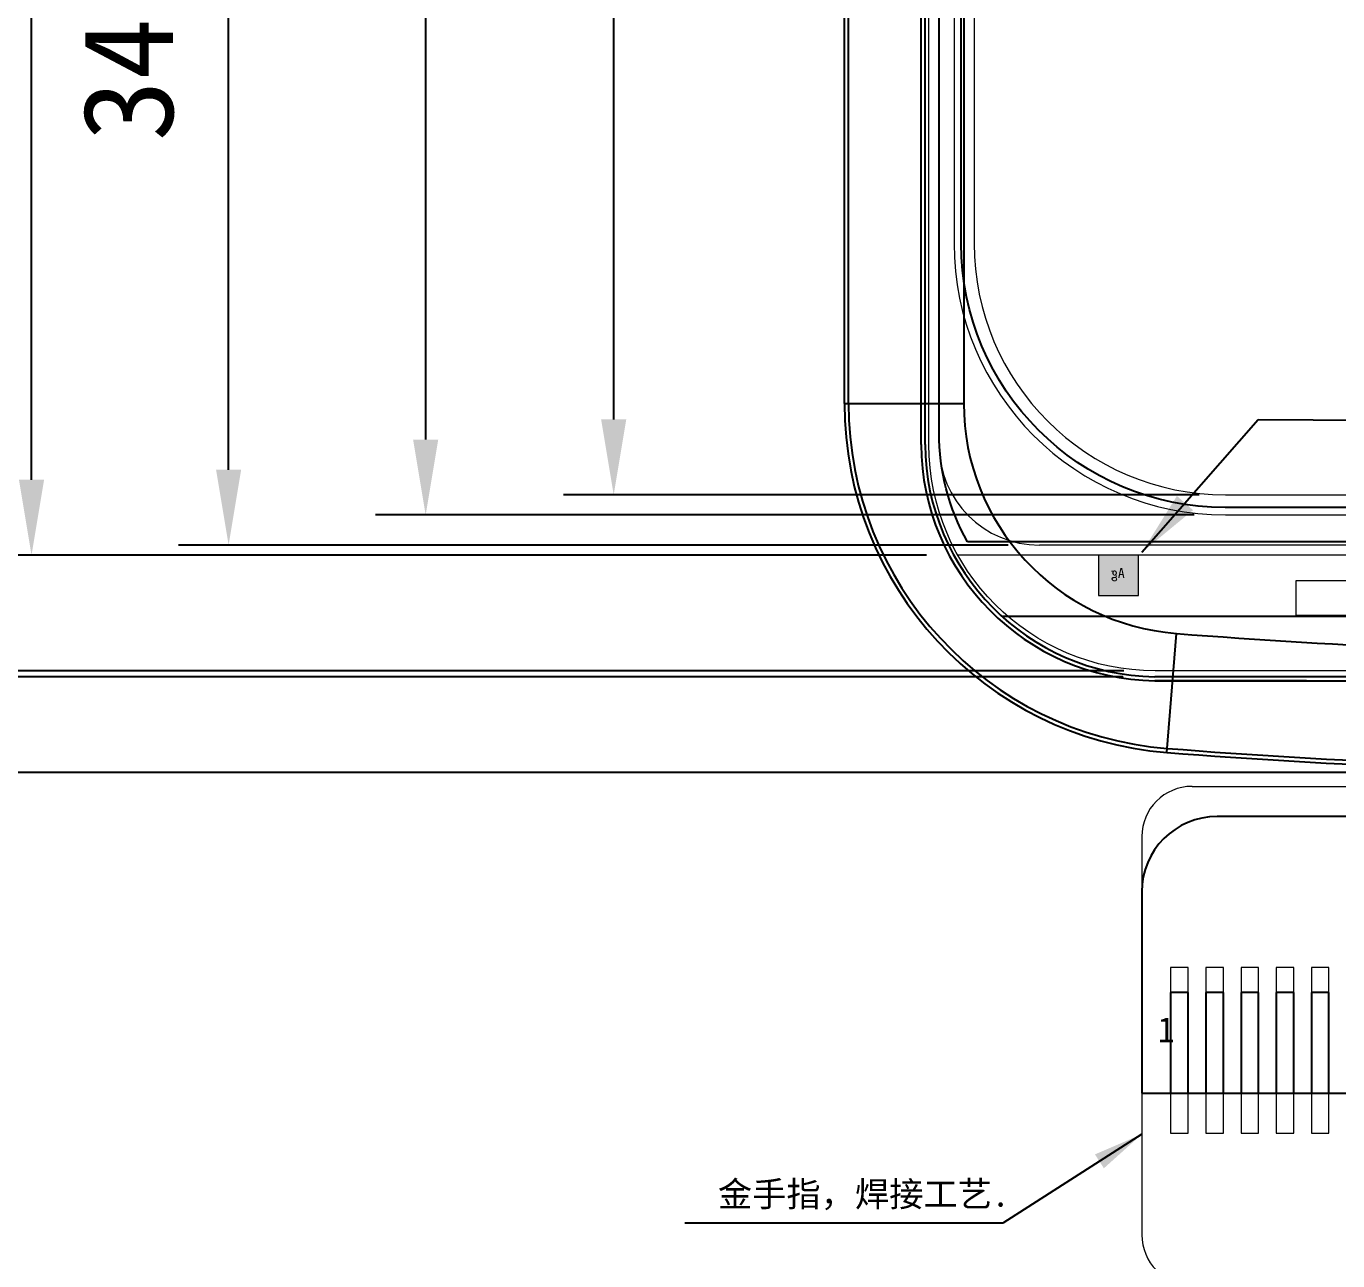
# Model space of a CAD drawing. Header units: inches. Extents: x 62 to 296, y 19 to 175.
# Drawn here: x 94.84 to 120.94, y 82.75 to 107.31 of the extents above; entities that cross this region are included whole.
import ezdxf

# ---------------------------------------------------------------- set-up
doc = ezdxf.new("R2010")
doc.units = ezdxf.units.IN
doc.header["$LTSCALE"] = 0.5
doc.header["$MEASUREMENT"] = 0
for name, color, linetype in [('02___PRT_ALL_AXES', 7, 'Continuous'), ('dim', 4, 'Continuous'), ('FPC', 3, 'Continuous'), ('标注', 3, 'Continuous')]:
    doc.layers.add(name, color=color, linetype=linetype)
doc.layers.add('DWG', color=7, linetype='Continuous', lineweight=18)
doc.layers.add('LCD', color=4, linetype='Continuous', lineweight=5)
doc.styles.get("Standard").update_dxf_attribs({"font": 'arial.ttf'})
doc.styles.add('宋体', font='')
doc.styles.get('宋体').set_extended_font_data('SimSun')
doc.dimstyles.new('ISO-25$0', dxfattribs={"dimtxt": 1.8, "dimasz": 1.5, "dimexe": 1, "dimexo": 0.625, "dimtad": 1, "dimdsep": 46, "dimtxsty": 'Standard', "dimcen": 2.5, "dimclrd": 3, "dimclre": 3, "dimclrt": 3, "dimadec": 0, "dimazin": 0, "dimtfac": 1, "dimtmove": 0, "dimatfit": 3, "dimfxl": 1, "dimarcsym": 0})
doc.dimstyles.get("Standard").update_dxf_attribs({"dimtxt": 0.18, "dimasz": 0.18, "dimexe": 0.18, "dimexo": 0.0625, "dimgap": 0.09, "dimtad": 0, "dimtih": 1, "dimtoh": 1, "dimdec": 4, "dimzin": 0, "dimdsep": 46, "dimtxsty": 'Standard', "dimcen": 0.09, "dimadec": 0, "dimazin": 0, "dimtfac": 1, "dimtdec": 4, "dimtofl": 0, "dimtmove": 0, "dimatfit": 3, "dimfxl": 1, "dimtolj": 1, "dimtzin": 0, "dimarcsym": 0})
doc.dimstyles.new('副本 (2) (2)Standard', dxfattribs={"dimscale": 2, "dimtxt": 1, "dimasz": 0.5, "dimexe": 0.5, "dimexo": 0.5, "dimgap": 0.3, "dimtad": 1, "dimzin": 0, "dimdsep": 46, "dimtxsty": 'Standard', "dimcen": 0, "dimclrd": 5, "dimclre": 5, "dimclrt": 256, "dimadec": 1, "dimazin": 0, "dimtp": 0.05, "dimtm": 0.05, "dimtfac": 1, "dimtofl": 0, "dimtmove": 1, "dimatfit": 3, "dimfxl": 1, "dimtolj": 1, "dimtzin": 0, "dimarcsym": 0})

# ---------------------------------------------------------------- blocks, each defined once
blk = doc.blocks.new('*D54')
at = {"layer": 'Defpoints', "color": 0}
for p in [(117.579, 131.79), (86.934, 94.37), (117.294, 94.37)]:
    blk.add_point(p, dxfattribs=at)
at = {"layer": '标注', "color": 3, "lineweight": -2}
for p, q in [((116.954, 131.79), (85.934, 131.79)), ((86.934, 130.29), (86.934, 95.87)), ((116.669, 94.37), (85.934, 94.37))]:
    blk.add_line(p, q, dxfattribs=at)
at = {"layer": '标注', "color": 3}
for points in [[(86.684, 130.29), (87.184, 130.29), (86.934, 131.79)], [(86.684, 95.87), (87.184, 95.87), (86.934, 94.37)]]:
    blk.add_solid(points, dxfattribs=at)
at = {"layer": '标注', "color": 3, "insert": (85.169, 113.585), "char_height": 1.8, "attachment_point": 5, "rotation": 90, "style": '宋体'}
blk.add_mtext('37.42%%P0.2(BL)', dxfattribs=at)
blk = doc.blocks.new('*D47')
at = {"layer": 'Defpoints', "color": 0}
for p in [(106.529, 130.624), (118.806, 130.624), (118.806, 97.99)]:
    blk.add_point(p, dxfattribs=at)
at = {"layer": '标注', "color": 3, "lineweight": -2}
for p, q in [((118.181, 130.624), (105.529, 130.624)), ((106.529, 99.49), (106.529, 129.124)), ((118.181, 97.99), (105.529, 97.99))]:
    blk.add_line(p, q, dxfattribs=at)
at = {"layer": '标注', "color": 3}
for points in [[(106.279, 129.124), (106.779, 129.124), (106.529, 130.624)], [(106.279, 99.49), (106.779, 99.49), (106.529, 97.99)]]:
    blk.add_solid(points, dxfattribs=at)
at = {"layer": '标注', "color": 3, "insert": (104.764, 114.307), "char_height": 1.8, "attachment_point": 5, "rotation": 90, "style": '宋体'}
blk.add_mtext('32.63(A.A)', dxfattribs=at)
blk = doc.blocks.new('*D48')
at = {"layer": 'Defpoints', "color": 0}
for p in [(102.788, 131.024), (118.703, 131.024), (118.703, 97.59)]:
    blk.add_point(p, dxfattribs=at)
at = {"layer": '标注', "color": 3, "lineweight": -2}
for p, q in [((118.078, 131.024), (101.788, 131.024)), ((102.788, 99.09), (102.788, 129.524)), ((118.078, 97.59), (101.788, 97.59))]:
    blk.add_line(p, q, dxfattribs=at)
at = {"layer": '标注', "color": 3}
for points in [[(102.538, 129.524), (103.038, 129.524), (102.788, 131.024)], [(102.538, 99.09), (103.038, 99.09), (102.788, 97.59)]]:
    blk.add_solid(points, dxfattribs=at)
at = {"layer": '标注', "color": 3, "insert": (101.023, 114.307), "char_height": 1.8, "attachment_point": 5, "rotation": 90, "style": '宋体'}
blk.add_mtext('33.43(V.A)', dxfattribs=at)
blk = doc.blocks.new('*D49')
at = {"layer": 'Defpoints', "color": 0}
for p in [(98.867, 131.424), (117.803, 131.424), (115.003, 96.99)]:
    blk.add_point(p, dxfattribs=at)
at = {"layer": '标注', "color": 3, "lineweight": -2}
for p, q in [((117.178, 131.424), (97.867, 131.424)), ((98.867, 98.49), (98.867, 129.924)), ((114.378, 96.99), (97.867, 96.99))]:
    blk.add_line(p, q, dxfattribs=at)
at = {"layer": '标注', "color": 3}
for points in [[(98.617, 129.924), (99.117, 129.924), (98.867, 131.424)], [(98.617, 98.49), (99.117, 98.49), (98.867, 96.99)]]:
    blk.add_solid(points, dxfattribs=at)
at = {"layer": '标注', "color": 3, "insert": (97.102, 114.207), "char_height": 1.8, "attachment_point": 5, "rotation": 90, "style": '宋体'}
blk.add_mtext('34.43%%p0.2(POL)', dxfattribs=at)
blk = doc.blocks.new('*D50')
at = {"layer": 'Defpoints', "color": 0}
for p in [(94.945, 131.624), (117.871, 131.624), (113.377, 96.79)]:
    blk.add_point(p, dxfattribs=at)
at = {"layer": '标注', "color": 3, "lineweight": -2}
for p, q in [((117.246, 131.624), (93.945, 131.624)), ((94.945, 98.29), (94.945, 130.124)), ((112.752, 96.79), (93.945, 96.79))]:
    blk.add_line(p, q, dxfattribs=at)
at = {"layer": '标注', "color": 3}
for points in [[(94.695, 130.124), (95.195, 130.124), (94.945, 131.624)], [(94.695, 98.29), (95.195, 98.29), (94.945, 96.79)]]:
    blk.add_solid(points, dxfattribs=at)
at = {"layer": '标注', "color": 3, "insert": (93.18, 114.207), "char_height": 1.8, "attachment_point": 5, "rotation": 90, "style": '宋体'}
blk.add_mtext('34.83%%p0.2(LCD)', dxfattribs=at)
blk = doc.blocks.new('*D51')
at = {"layer": 'Defpoints', "color": 0}
for p in [(90.944, 131.624), (117.934, 131.624), (117.303, 94.49)]:
    blk.add_point(p, dxfattribs=at)
at = {"layer": '标注', "color": 3, "lineweight": -2}
for p, q in [((117.309, 131.624), (89.944, 131.624)), ((90.944, 95.99), (90.944, 130.124)), ((116.678, 94.49), (89.944, 94.49))]:
    blk.add_line(p, q, dxfattribs=at)
at = {"layer": '标注', "color": 3}
for points in [[(90.694, 130.124), (91.194, 130.124), (90.944, 131.624)], [(90.694, 95.99), (91.194, 95.99), (90.944, 94.49)]]:
    blk.add_solid(points, dxfattribs=at)
at = {"layer": '标注', "color": 3, "insert": (89.179, 113.057), "char_height": 1.8, "attachment_point": 5, "rotation": 90, "style": '宋体'}
blk.add_mtext('37.13%%p0.2(LCD)', dxfattribs=at)
blk = doc.blocks.new('*D64')
at = {"layer": 'Defpoints', "color": 0}
for p in [(127.679, 133.6), (83.042, 92.466), (128.3, 92.466)]:
    blk.add_point(p, dxfattribs=at)
at = {"layer": '标注', "color": 3, "lineweight": -2}
for p, q in [((127.054, 133.6), (82.042, 133.6)), ((83.042, 132.1), (83.042, 93.966)), ((127.675, 92.466), (82.042, 92.466))]:
    blk.add_line(p, q, dxfattribs=at)
at = {"layer": '标注', "color": 3}
for points in [[(82.792, 132.1), (83.292, 132.1), (83.042, 133.6)], [(82.792, 93.966), (83.292, 93.966), (83.042, 92.466)]]:
    blk.add_solid(points, dxfattribs=at)
at = {"layer": '标注', "color": 3, "insert": (81.277, 113.033), "char_height": 1.8, "attachment_point": 5, "rotation": 90, "style": '宋体'}
blk.add_mtext('41.13%%P0.05TP)', dxfattribs=at)
blk = doc.blocks.new('*D72')
at = {"layer": 'Defpoints', "color": 0}
for p in [(83.042, 92.466), (83.021, 69.798), (123.239, 69.798)]:
    blk.add_point(p, dxfattribs=at)
at = {"layer": '标注', "color": 3, "lineweight": -2}
for p, q in [((82.417, 92.466), (82.021, 92.466)), ((83.021, 90.966), (83.021, 71.298)), ((122.614, 69.798), (82.021, 69.798))]:
    blk.add_line(p, q, dxfattribs=at)
at = {"layer": '标注', "color": 3}
for points in [[(82.771, 90.966), (83.271, 90.966), (83.021, 92.466)], [(82.771, 71.298), (83.271, 71.298), (83.021, 69.798)]]:
    blk.add_solid(points, dxfattribs=at)
at = {"layer": '标注', "color": 3, "insert": (81.496, 81.132), "char_height": 1.8, "attachment_point": 5, "rotation": 90, "style": '宋体'}
blk.add_mtext('22.67', dxfattribs=at)

msp = doc.modelspace()

# ---------------------------------------------------------------- hatches: boundary and pattern name
at = {"layer": 'LCD'}
h = msp.add_hatch(color=4, dxfattribs=at)
h.paths.add_polyline_path([(116.17442, 96.79015), (116.97442, 96.79015), (116.97442, 95.99015), (116.17442, 95.99015)])
h.paths.add_polyline_path([(116.74755, 96.58579), (116.42888, 96.58579), (116.42888, 96.24913), (116.74755, 96.24913)], flags=24)

# ---------------------------------------------------------------- linework, layer by layer
at = {"color": 7, "linetype": 'Continuous'}
for p, q in [((111.11951, 99.81107), (111.11951, 126.25324)), ((111.20048, 99.81107), (111.20048, 126.25324)), ((111.11951, 99.81107), (113.49451, 99.81107)), ((117.53777, 92.86533), (117.72496, 95.23294)), ((117.29447, 94.29015), (120.43047, 94.29015)), ((120.43047, 94.29015), (138.06647, 94.29015))]:
    msp.add_line(p, q, dxfattribs=at)
for centre, radius, start, end in [((118.08692, 99.81107), 6.96742, 180, 265.479388), ((118.08692, 99.81107), 6.88645, 180, 265.479388), ((127.68692, 221.23215), 128.68645, 265.4793877, 274.5206123), ((127.68692, 221.23215), 128.76742, 265.4793877, 274.5206123), ((127.68692, 221.23215), 128.76742, 265.4793877, 274.5206123)]:
    msp.add_arc(centre, radius, start, end, dxfattribs=at)
at = {"layer": '02___PRT_ALL_AXES', "color": 7, "linetype": 'Continuous'}
msp.add_line((113.49451, 126.25324), (113.49451, 99.81107), dxfattribs=at)
for centre, radius, start, end in [((118.08692, 99.81107), 4.59242, 180, 265.479388), ((127.68692, 221.23215), 126.39242, 265.4793877, 274.5206123)]:
    msp.add_arc(centre, radius, start, end, dxfattribs=at)
at = {"layer": 'dim', "color": 0}
for p, q in [((112.64447, 98.99015), (112.64447, 126.62415)), ((112.72447, 98.99015), (112.72447, 126.62415)), ((141.10111, 95.57015), (114.25983, 95.57015)), ((138.06647, 94.37015), (117.29447, 94.37015)), ((120.31155, 94.29015), (117.29447, 94.29015))]:
    msp.add_line(p, q, dxfattribs=at)
at = {"layer": 'dim', "color": 6}
msp.add_line((141.8078, 97.05819), (113.56927, 97.05819), dxfattribs=at)
msp.add_lwpolyline([(113.56927, 97.05819, -0.12840267), (113.00255, 99.22863), (113.00255, 126.49133, -0.41421356), (117.93537, 131.42415), (137.4417, 131.42415, -0.41421356), (142.37452, 126.49133), (142.37452, 99.22863, -0.12840267), (141.8078, 97.05819, -0.12840267)], format="xyb", dxfattribs=at)
at = {"layer": 'dim', "color": 5}
msp.add_lwpolyline([(118.69447, 130.87415), (136.66647, 130.87415, -0.41421356), (141.91647, 125.62415), (141.91647, 102.99015, -0.41421356), (136.66647, 97.74015), (118.69447, 97.74015, -0.41421356), (113.44447, 102.99015), (113.44447, 125.62415, -0.41421356)], format="xyb", close=True, dxfattribs=at)
at = {"layer": 'dim', "color": 0}
for radius in [4.73661, 4.65661]:
    msp.add_arc((117.38094, 99.02597), radius, 180.433269, 268.953948, dxfattribs=at)
at = {"layer": 'DWG', "color": 30, "lineweight": 0}
for p, q in [((118.03645, 92.19015), (132.14518, 92.19015)), ((117.03645, 91.19015), (117.03645, 83.27074)), ((117.61192, 88.59015), (117.61192, 85.29305)), ((117.96192, 88.59015), (117.61192, 88.59015)), ((117.96192, 85.29305), (117.96192, 88.59015)), ((118.31192, 88.59015), (118.31192, 85.29305)), ((118.66192, 88.59015), (118.31192, 88.59015)), ((118.66192, 85.29305), (118.66192, 88.59015)), ((119.01192, 88.59015), (119.01192, 85.29305)), ((119.36192, 88.59015), (119.01192, 88.59015)), ((119.36192, 85.29305), (119.36192, 88.59015)), ((119.71192, 88.59015), (119.71192, 85.29305)), ((120.06192, 88.59015), (119.71192, 88.59015)), ((120.06192, 85.29305), (120.06192, 88.59015)), ((120.41192, 88.59015), (120.41192, 85.29305)), ((120.76192, 88.59015), (120.41192, 88.59015)), ((120.76192, 85.29305), (120.76192, 88.59015)), ((117.61192, 85.29305), (117.96192, 85.29305)), ((118.31192, 85.29305), (118.66192, 85.29305)), ((119.01192, 85.29305), (119.36192, 85.29305)), ((119.71192, 85.29305), (120.06192, 85.29305)), ((120.41192, 85.29305), (120.76192, 85.29305))]:
    msp.add_line(p, q, dxfattribs=at)
for centre, start, end in [((118.03645, 91.19015), 90, 180), ((118.03645, 83.27074), 180, 270)]:
    msp.add_arc(centre, 1, start, end, dxfattribs=at)
at = {"layer": 'FPC', "color": 2}
for p, q in [((123.68692, 91.59015), (118.53692, 91.59015)), ((117.03692, 90.09015), (117.03692, 86.09015)), ((117.61192, 88.09015), (117.61192, 86.09015)), ((117.96192, 88.09015), (117.61192, 88.09015)), ((117.96192, 86.09015), (117.96192, 88.09015)), ((118.31192, 88.09015), (118.31192, 86.09015)), ((118.66192, 88.09015), (118.31192, 88.09015)), ((118.66192, 86.09015), (118.66192, 88.09015)), ((119.01192, 88.09015), (119.01192, 86.09015)), ((119.36192, 88.09015), (119.01192, 88.09015)), ((119.36192, 86.09015), (119.36192, 88.09015)), ((119.71192, 88.09015), (119.71192, 86.09015)), ((120.06192, 88.09015), (119.71192, 88.09015)), ((120.06192, 86.09015), (120.06192, 88.09015)), ((120.41192, 88.09015), (120.41192, 86.09015)), ((120.76192, 88.09015), (120.41192, 88.09015)), ((120.76192, 86.09015), (120.76192, 88.09015)), ((117.03692, 86.09015), (122.03692, 86.09015))]:
    msp.add_line(p, q, dxfattribs=at)
msp.add_arc((118.53692, 90.09015), 1.5, 90, 180, dxfattribs=at)
at = {"layer": 'LCD', "color": 1}
for p, q in [((113.00254, 98.99015), (113.00254, 126.62415)), ((113.30254, 125.62415), (113.30254, 102.99015)), ((113.70254, 125.62415), (113.70254, 102.99015)), ((118.70254, 97.99015), (136.67454, 97.99015)), ((118.70254, 97.59015), (136.67454, 97.59015)), ((140.37454, 96.99015), (115.00254, 96.99015)), ((142.00009, 96.79015), (113.37698, 96.79015))]:
    msp.add_line(p, q, dxfattribs=at)
msp.add_lwpolyline([(117.80254, 131.62415), (137.57454, 131.62415, -0.41421356), (142.57454, 126.62415), (142.57454, 98.99015, -0.41421356), (138.07454, 94.49015), (117.30254, 94.49015, -0.41421356), (112.80254, 98.99015), (112.80254, 126.62415, -0.41421356)], format="xyb", close=True, dxfattribs=at)
at = {"layer": 'LCD', "color": 4}
msp.add_lwpolyline([(116.97442, 96.79015), (116.17442, 96.79015), (116.17442, 95.99015), (116.97442, 95.99015)], close=True, dxfattribs=at)
at = {"layer": 'LCD', "color": 1}
msp.add_lwpolyline([(120.11104, 96.28815), (135.26604, 96.28815), (135.26604, 95.59015), (120.11104, 95.59015)], close=True, dxfattribs=at)
for centre, radius in [((118.70254, 102.99015), 5.4), ((118.70254, 102.99015), 5), ((115.00254, 98.99015), 2)]:
    msp.add_arc(centre, radius, 180, 270, dxfattribs=at)

# ---------------------------------------------------------------- texts
at = {"char_height": 0.5}
for s, insert, width, attachment_point in [('{\\fSimSun|b0|i0|c134|p2;1}', (117.6939, 87.59982), 0.4596798, 3), ('{\\fNSimSun|b0|i0|c134|p49;金手指，焊接工艺.}', (108.60205, 84.32983), 7.1919019, 1)]:
    msp.add_mtext(s, dxfattribs=dict(at, insert=insert, width=width, attachment_point=attachment_point))
at = {"layer": 'LCD', "color": 4, "extrusion": (0, 0, -1), "insert": (116.69755, 96.53579), "char_height": 0.2, "width": 0.0963292, "attachment_point": 1, "text_direction": (-1, 0, 0), "style": '宋体'}
msp.add_mtext('Ag', dxfattribs=at)

# ---------------------------------------------------------------- dimensions: what is measured, and where the dimension line sits
at = {"layer": '标注'}
for base, p1, p2, text, picture, middle in [((83.04196, 92.4662), (127.67886, 133.59957), (128.30019, 92.4662), '<>%%P0.05TP)', '*D64', (83.04196, 113.03288)), ((86.93437, 94.37015), (117.57939, 131.7896), (117.29447, 94.37015), '<>%%P0.2(BL)', '*D54', (86.93437, 113.58529))]:
    dim = msp.add_linear_dim(base=base, p1=p1, p2=p2, angle=90, text=text, dimstyle='ISO-25$0', override={"dimtxsty": '宋体'}, dxfattribs=at)
    dim.commit()
    dim.dimension.update_dxf_attribs({"geometry": picture, "text_midpoint": middle, "dimtype": 160})
for base, p1, p2, text, picture, middle in [((90.94429, 131.62415), (117.30254, 94.49015), (117.9343, 131.62415), '<>%%p0.2(LCD)', '*D51', (89.17929, 113.05715)), ((94.94525, 131.62415), (113.37698, 96.79015), (117.87108, 131.62415), '<>%%p0.2(LCD)', '*D50', (93.18025, 114.20715)), ((98.86673, 131.42415), (115.00254, 96.99015), (117.80254, 131.42415), '<>%%p0.2(POL)', '*D49', (97.10173, 114.20715)), ((102.7877, 131.02415), (118.70254, 97.59015), (118.70254, 131.02415), '<>(V.A)', '*D48', (101.0227, 114.30715)), ((106.5288, 130.62415), (118.8062, 97.99015), (118.8062, 130.62415), '<>(A.A)', '*D47', (104.7638, 114.30715))]:
    dim = msp.add_linear_dim(base=base, p1=p1, p2=p2, angle=90, text=text, dimstyle='ISO-25$0', override={"dimtxsty": '宋体'}, dxfattribs=at)
    dim.commit()
    dim.dimension.update_dxf_attribs({"geometry": picture, "text_midpoint": middle})
dim = msp.add_linear_dim(base=(83.02061, 69.79751), p1=(83.04196, 92.4662), p2=(123.23854, 69.79751), angle=90, dimstyle='ISO-25$0', override={"dimtxsty": '宋体'}, dxfattribs=at)
dim.commit()
dim.dimension.update_dxf_attribs({"geometry": '*D72', "text_midpoint": (81.49561, 81.13185)})

# ---------------------------------------------------------------- leaders
at = {"color": 4}
msp.add_leader([(117.03991, 96.84928), (119.3527, 99.48881), (123.79644, 99.46879)], dimstyle='Standard', override={"dimscale": 0.5, "dimtxt": 2.6, "dimasz": 2.6, "dimexe": 0.3, "dimexo": 0.3, "dimzin": 0, "dimcen": 0, "dimclrt": 3, "dimtp": 0, "dimtm": 0, "dimtzin": 0}, dxfattribs=at)
msp.add_leader([(117.03692, 85.26905), (114.26992, 83.50069), (107.94518, 83.50069)], dimstyle='副本 (2) (2)Standard', override={"dimgap": 0.3, "dimtad": 0})

doc.saveas('drawing.dxf')
